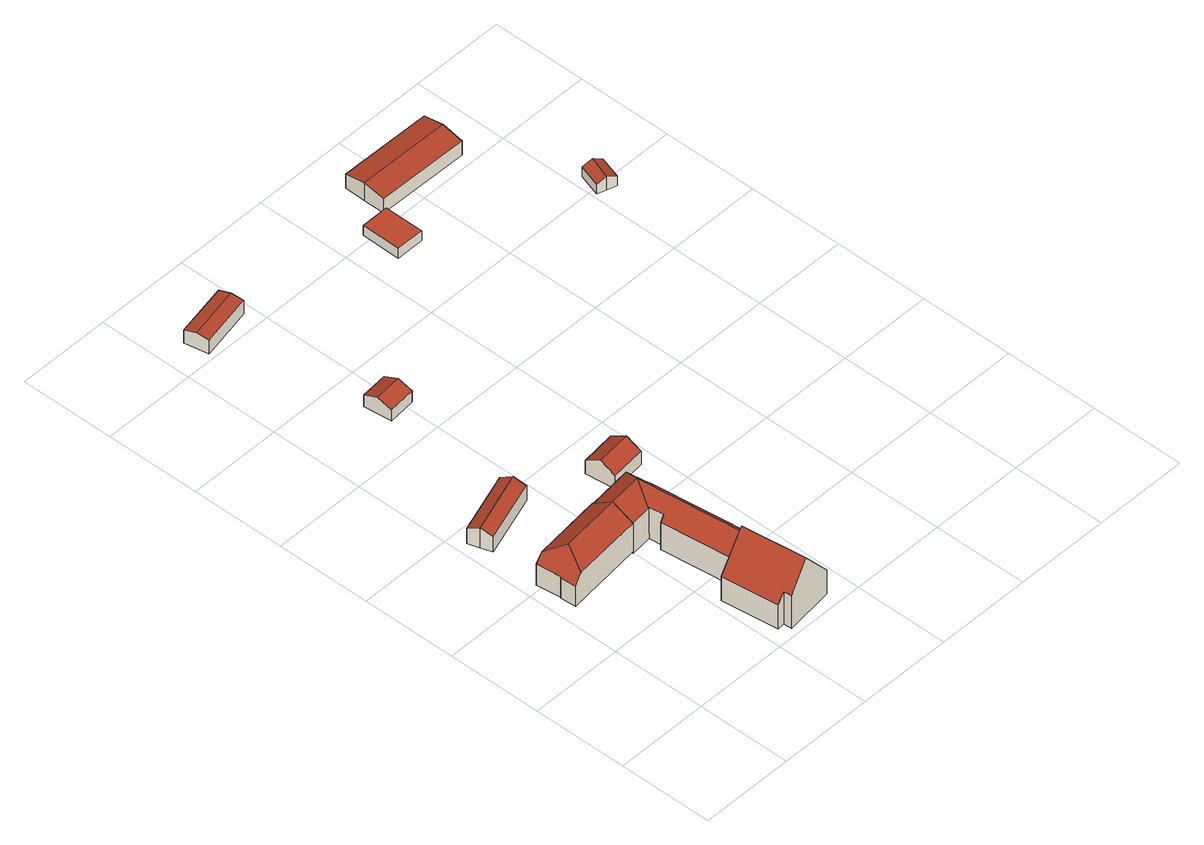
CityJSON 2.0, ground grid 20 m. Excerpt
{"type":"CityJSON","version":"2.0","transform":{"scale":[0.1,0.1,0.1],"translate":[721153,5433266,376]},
"CityObjects":{
"building1":{"type":"Building","attributes":{"Gemeindeschluessel":"09375199","HoeheDach":"388.320","HoeheGrund":"378.800","Methode":"1000","NiedrigsteTraufeDesGebaeudes":"383.574","Geometrietyp2DReferenz":"3000","measuredHeight":9.52,"function":"31001_1000","roofType":"3300"},"address":[{"Country":"Germany","Locality":"Sinzing","ThoroughfareName":"Zur Marienhöhe 9c"}],"geometry":[{"type":"Solid","lod":"2","boundaries":[[[[0,1,2,3]],[[4,5,6,7,8]],[[9,10,2,1,5,4]],[[11,7,6,12]],[[8,7,11,13]],[[0,3,14,15,13,11,12]],[[10,14,3,2]],[[9,15,14,10]],[[5,1,0,12,6]],[[9,4,8,13,15]]]],"semantics":{"surfaces":[{"type":"WallSurface","Flaeche":"26.605","Z_MAX":"5.046","Z_MAX_ASL":"383.846","Z_MIN":"0.000","Z_MIN_ASL":"378.800"},{"type":"WallSurface","Flaeche":"70.168","Z_MAX":"9.520","Z_MAX_ASL":"388.320","Z_MIN":"0.000","Z_MIN_ASL":"378.800"},{"type":"GroundSurface","Flaeche":"142.585","Z_MAX":"0.000","Z_MAX_ASL":"378.800","Z_MIN":"0.000","Z_MIN_ASL":"378.800"},{"type":"RoofSurface","Dachneigung":"57.586","Dachorientierung":"355.670","Flaeche":"71.210","Z_MAX":"9.520","Z_MAX_ASL":"388.320","Z_MIN":"6.770","Z_MIN_ASL":"385.570"},{"type":"RoofSurface","Dachneigung":"57.586","Dachorientierung":"175.670","Flaeche":"71.363","Z_MAX":"9.520","Z_MAX_ASL":"388.320","Z_MIN":"6.782","Z_MIN_ASL":"385.582"},{"type":"RoofSurface","Dachneigung":"38.688","Dachorientierung":"265.957","Flaeche":"35.556","Z_MAX":"9.520","Z_MAX_ASL":"388.320","Z_MIN":"4.774","Z_MIN_ASL":"383.574"},{"type":"WallSurface","Flaeche":"0.985","Z_MAX":"5.046","Z_MAX_ASL":"383.846","Z_MIN":"0.000","Z_MIN_ASL":"378.800"},{"type":"WallSurface","Flaeche":"16.111","Z_MAX":"4.796","Z_MAX_ASL":"383.595","Z_MIN":"0.000","Z_MIN_ASL":"378.800"},{"type":"WallSurface","Flaeche":"110.222","Z_MAX":"6.794","Z_MAX_ASL":"385.594","Z_MIN":"0.000","Z_MIN_ASL":"378.800"},{"type":"WallSurface","Flaeche":"111.557","Z_MAX":"6.782","Z_MAX_ASL":"385.582","Z_MIN":"0.000","Z_MIN_ASL":"378.800"}],"values":[[0,1,2,3,4,5,6,7,8,9]]}}]},
"building2":{"type":"Building","attributes":{"Gemeindeschluessel":"09375199","HoeheDach":"383.906","HoeheGrund":"379.070","Methode":"1000","NiedrigsteTraufeDesGebaeudes":"382.731","Geometrietyp2DReferenz":"3000","measuredHeight":4.84,"function":"31001_2000","roofType":"3100","storeysAboveGround":1},"geometry":[{"type":"Solid","lod":"2","boundaries":[[[[16,17,18,19,20,21]],[[18,22,23,19]],[[16,24,25,17]],[[25,26,23,22]],[[17,25,22,18]],[[27,21,20,19,23,26]],[[24,27,26,25]],[[21,27,24,16]]]],"semantics":{"surfaces":[{"type":"GroundSurface","Flaeche":"70.936","Z_MAX":"0.000","Z_MAX_ASL":"379.070","Z_MIN":"0.000","Z_MIN_ASL":"379.070"},{"type":"WallSurface","Flaeche":"51.027","Z_MAX":"3.665","Z_MAX_ASL":"382.735","Z_MIN":"0.000","Z_MIN_ASL":"379.070"},{"type":"WallSurface","Flaeche":"10.837","Z_MAX":"4.836","Z_MAX_ASL":"383.906","Z_MIN":"0.000","Z_MIN_ASL":"379.070"},{"type":"RoofSurface","Dachneigung":"65.427","Dachorientierung":"341.637","Flaeche":"39.066","Z_MAX":"4.836","Z_MAX_ASL":"383.906","Z_MIN":"3.665","Z_MIN_ASL":"382.735"},{"type":"WallSurface","Flaeche":"10.886","Z_MAX":"4.836","Z_MAX_ASL":"383.906","Z_MIN":"0.000","Z_MIN_ASL":"379.070"},{"type":"WallSurface","Flaeche":"21.626","Z_MAX":"4.829","Z_MAX_ASL":"383.899","Z_MIN":"0.000","Z_MIN_ASL":"379.070"},{"type":"RoofSurface","Dachneigung":"65.391","Dachorientierung":"161.570","Flaeche":"38.945","Z_MAX":"4.836","Z_MAX_ASL":"383.906","Z_MIN":"3.661","Z_MIN_ASL":"382.731"},{"type":"WallSurface","Flaeche":"50.902","Z_MAX":"3.670","Z_MAX_ASL":"382.740","Z_MIN":"0.000","Z_MIN_ASL":"379.070"}],"values":[[0,1,2,3,4,5,6,7]]}}]},
"building3":{"type":"Building","attributes":{"Gemeindeschluessel":"09375199","HoeheDach":"391.388","HoeheGrund":"378.100","Methode":"1000","NiedrigsteTraufeDesGebaeudes":"383.929","Geometrietyp2DReferenz":"3000","measuredHeight":13.29,"function":"31001_1000","roofType":"3100"},"address":[{"Country":"Germany","Locality":"Sinzing","ThoroughfareName":"Zur Marienhöhe 8"}],"geometry":[{"type":"Solid","lod":"2","boundaries":[[[[28,29,30,31,32,33,34]],[[35,36,31,30,37]],[[37,30,29,38]],[[31,36,39,32]],[[40,41,35,37,38,42,43]],[[43,34,33,40]],[[41,39,36,35]],[[38,29,28,42]],[[40,33,32,39,41]],[[42,28,34,43]]]],"semantics":{"surfaces":[{"type":"RoofSurface","Dachneigung":"38.566","Dachorientierung":"264.926","Flaeche":"127.042","Z_MAX":"13.288","Z_MAX_ASL":"391.388","Z_MIN":"5.837","Z_MIN_ASL":"383.937"},{"type":"WallSurface","Flaeche":"103.590","Z_MAX":"13.288","Z_MAX_ASL":"391.388","Z_MIN":"0.000","Z_MIN_ASL":"378.100"},{"type":"WallSurface","Flaeche":"13.531","Z_MAX":"7.707","Z_MAX_ASL":"385.807","Z_MIN":"0.000","Z_MIN_ASL":"378.100"},{"type":"RoofSurface","Dachneigung":"38.566","Dachorientierung":"84.926","Flaeche":"131.054","Z_MAX":"13.288","Z_MAX_ASL":"391.388","Z_MIN":"5.829","Z_MIN_ASL":"383.929"},{"type":"GroundSurface","Flaeche":"160.900","Z_MAX":"0.000","Z_MAX_ASL":"378.100","Z_MIN":"0.000","Z_MIN_ASL":"378.100"},{"type":"WallSurface","Flaeche":"33.205","Z_MAX":"10.833","Z_MAX_ASL":"388.934","Z_MIN":"0.000","Z_MIN_ASL":"378.100"},{"type":"WallSurface","Flaeche":"80.241","Z_MAX":"5.847","Z_MAX_ASL":"383.947","Z_MIN":"0.000","Z_MIN_ASL":"378.100"},{"type":"WallSurface","Flaeche":"10.066","Z_MAX":"7.707","Z_MAX_ASL":"385.807","Z_MIN":"0.000","Z_MIN_ASL":"378.100"},{"type":"WallSurface","Flaeche":"80.358","Z_MAX":"13.288","Z_MAX_ASL":"391.388","Z_MIN":"0.000","Z_MIN_ASL":"378.100"},{"type":"WallSurface","Flaeche":"70.306","Z_MAX":"5.844","Z_MAX_ASL":"383.944","Z_MIN":"0.000","Z_MIN_ASL":"378.100"}],"values":[[0,1,2,3,4,5,6,7,8,9]]}}]},
"building4":{"type":"Building","attributes":{"Gemeindeschluessel":"09375199","HoeheDach":"388.320","HoeheGrund":"378.270","Methode":"2000","NiedrigsteTraufeDesGebaeudes":"383.535","Geometrietyp2DReferenz":"3000","measuredHeight":10.05,"function":"31001_1000","roofType":"3100"},"address":[{"Country":"Germany","Locality":"Sinzing","ThoroughfareName":"Zur Marienhöhe 9"}],"geometry":[{"type":"Solid","lod":"2","boundaries":[[[[44,45,46,47]],[[48,49,50,51]],[[50,49,52,53]],[[54,55,47,46,56,51,50,53,57,58]],[[59,60,58,57]],[[53,52,59,57]],[[61,44,47,55]],[[51,56,8,7,48]],[[8,56,46,45,62]],[[63,64,54,58,60]],[[8,62,65,7]],[[65,49,48,7]],[[54,64,61,55]],[[59,52,49,65,63,60]],[[63,65,62,45,44,61,64]]]],"semantics":{"surfaces":[{"type":"WallSurface","Flaeche":"23.990","Z_MAX":"7.546","Z_MAX_ASL":"385.816","Z_MIN":"0.000","Z_MIN_ASL":"378.270"},{"type":"WallSurface","Flaeche":"69.879","Z_MAX":"7.164","Z_MAX_ASL":"385.434","Z_MIN":"0.000","Z_MIN_ASL":"378.270"},{"type":"WallSurface","Flaeche":"27.059","Z_MAX":"7.139","Z_MAX_ASL":"385.409","Z_MIN":"0.000","Z_MIN_ASL":"378.270"},{"type":"GroundSurface","Flaeche":"238.104","Z_MAX":"0.000","Z_MAX_ASL":"378.270","Z_MIN":"0.000","Z_MIN_ASL":"378.270"},{"type":"WallSurface","Flaeche":"124.423","Z_MAX":"5.273","Z_MAX_ASL":"383.543","Z_MIN":"0.000","Z_MIN_ASL":"378.270"},{"type":"WallSurface","Flaeche":"10.557","Z_MAX":"7.130","Z_MAX_ASL":"385.400","Z_MIN":"0.000","Z_MIN_ASL":"378.270"},{"type":"WallSurface","Flaeche":"7.004","Z_MAX":"7.543","Z_MAX_ASL":"385.813","Z_MIN":"0.000","Z_MIN_ASL":"378.270"},{"type":"WallSurface","Flaeche":"74.388","Z_MAX":"10.050","Z_MAX_ASL":"388.320","Z_MIN":"0.000","Z_MIN_ASL":"378.270"},{"type":"WallSurface","Flaeche":"33.557","Z_MAX":"7.546","Z_MAX_ASL":"385.816","Z_MIN":"0.000","Z_MIN_ASL":"378.270"},{"type":"WallSurface","Flaeche":"62.723","Z_MAX":"10.050","Z_MAX_ASL":"388.320","Z_MIN":"0.000","Z_MIN_ASL":"378.270"},{"type":"RoofSurface","Dachneigung":"57.563","Dachorientierung":"175.815","Flaeche":"29.195","Z_MAX":"10.050","Z_MAX_ASL":"388.320","Z_MIN":"7.314","Z_MIN_ASL":"385.584"},{"type":"RoofSurface","Dachneigung":"56.070","Dachorientierung":"355.889","Flaeche":"43.534","Z_MAX":"10.050","Z_MAX_ASL":"388.320","Z_MIN":"7.163","Z_MIN_ASL":"385.433"},{"type":"WallSurface","Flaeche":"103.443","Z_MAX":"6.567","Z_MAX_ASL":"384.837","Z_MIN":"0.000","Z_MIN_ASL":"378.270"},{"type":"RoofSurface","Dachneigung":"42.444","Dachorientierung":"85.441","Flaeche":"159.852","Z_MAX":"10.050","Z_MAX_ASL":"388.320","Z_MIN":"5.265","Z_MIN_ASL":"383.535"},{"type":"RoofSurface","Dachneigung":"45.309","Dachorientierung":"265.438","Flaeche":"97.712","Z_MAX":"10.050","Z_MAX_ASL":"388.320","Z_MIN":"6.560","Z_MIN_ASL":"384.830"}],"values":[[0,1,2,3,4,5,6,7,8,9,10,11,12,13,14]]}}]},
"building5":{"type":"Building","attributes":{"Gemeindeschluessel":"09375199","HoeheDach":"382.378","HoeheGrund":"378.460","Methode":"1000","NiedrigsteTraufeDesGebaeudes":"381.150","Geometrietyp2DReferenz":"3000","measuredHeight":3.92,"function":"31001_2463","roofType":"3100","storeysAboveGround":1},"geometry":[{"type":"Solid","lod":"2","boundaries":[[[[66,67,68,69]],[[70,71,72,73]],[[69,68,74,75]],[[73,75,74,70]],[[70,74,68,67,71]],[[71,67,66,72]],[[72,66,69,75,73]]]],"semantics":{"surfaces":[{"type":"RoofSurface","Dachneigung":"67.992","Dachorientierung":"174.419","Flaeche":"19.065","Z_MAX":"3.918","Z_MAX_ASL":"382.378","Z_MIN":"2.700","Z_MIN_ASL":"381.160"},{"type":"GroundSurface","Flaeche":"35.253","Z_MAX":"0.000","Z_MAX_ASL":"378.460","Z_MIN":"0.000","Z_MIN_ASL":"378.460"},{"type":"RoofSurface","Dachneigung":"67.987","Dachorientierung":"354.410","Flaeche":"18.960","Z_MAX":"3.918","Z_MAX_ASL":"382.378","Z_MIN":"2.690","Z_MIN_ASL":"381.150"},{"type":"WallSurface","Flaeche":"15.725","Z_MAX":"2.711","Z_MAX_ASL":"381.171","Z_MIN":"0.000","Z_MIN_ASL":"378.460"},{"type":"WallSurface","Flaeche":"20.010","Z_MAX":"3.918","Z_MAX_ASL":"382.378","Z_MIN":"0.000","Z_MIN_ASL":"378.460"},{"type":"WallSurface","Flaeche":"15.876","Z_MAX":"2.700","Z_MAX_ASL":"381.160","Z_MIN":"0.000","Z_MIN_ASL":"378.460"},{"type":"WallSurface","Flaeche":"19.864","Z_MAX":"3.918","Z_MAX_ASL":"382.378","Z_MIN":"0.000","Z_MIN_ASL":"378.460"}],"values":[[0,1,2,3,4,5,6]]}}]},
"building6":{"type":"Building","attributes":{"Gemeindeschluessel":"09375199","HoeheDach":"383.500","HoeheGrund":"378.520","Methode":"1000","NiedrigsteTraufeDesGebaeudes":"381.616","Geometrietyp2DReferenz":"3000","measuredHeight":4.98,"function":"31001_2463","roofType":"3100"},"geometry":[{"type":"Solid","lod":"2","boundaries":[[[[76,77,78,79]],[[79,78,80,81,82]],[[82,81,83,84]],[[79,82,84,76]],[[83,81,80,85]],[[85,80,78,77]],[[84,83,85,77,76]]]],"semantics":{"surfaces":[{"type":"WallSurface","Flaeche":"23.369","Z_MAX":"3.099","Z_MAX_ASL":"381.619","Z_MIN":"0.000","Z_MIN_ASL":"378.520"},{"type":"WallSurface","Flaeche":"26.326","Z_MAX":"4.980","Z_MAX_ASL":"383.500","Z_MIN":"0.000","Z_MIN_ASL":"378.520"},{"type":"WallSurface","Flaeche":"23.337","Z_MAX":"3.102","Z_MAX_ASL":"381.622","Z_MIN":"0.000","Z_MIN_ASL":"378.520"},{"type":"GroundSurface","Flaeche":"49.083","Z_MAX":"0.000","Z_MAX_ASL":"378.520","Z_MIN":"0.000","Z_MIN_ASL":"378.520"},{"type":"RoofSurface","Dachneigung":"59.992","Dachorientierung":"173.547","Flaeche":"28.333","Z_MAX":"4.980","Z_MAX_ASL":"383.500","Z_MIN":"3.096","Z_MIN_ASL":"381.616"},{"type":"RoofSurface","Dachneigung":"59.988","Dachorientierung":"353.549","Flaeche":"28.349","Z_MAX":"4.980","Z_MAX_ASL":"383.500","Z_MIN":"3.099","Z_MIN_ASL":"381.619"},{"type":"WallSurface","Flaeche":"26.296","Z_MAX":"4.980","Z_MAX_ASL":"383.500","Z_MIN":"0.000","Z_MIN_ASL":"378.520"}],"values":[[0,1,2,3,4,5,6]]}}]},
"building7":{"type":"Building","attributes":{"Gemeindeschluessel":"09375199","HoeheDach":"381.133","HoeheGrund":"377.380","Methode":"2000","NiedrigsteTraufeDesGebaeudes":"380.603","Geometrietyp2DReferenz":"3000","measuredHeight":3.75,"function":"31001_2000","roofType":"3100","storeysAboveGround":1},"geometry":[{"type":"Solid","lod":"2","boundaries":[[[[86,87,88,89]],[[90,91,88,87,92]],[[93,86,89,94,95]],[[90,92,93,95]],[[92,87,86,93]],[[89,88,91,94]],[[95,94,91,90]]]],"semantics":{"surfaces":[{"type":"RoofSurface","Dachneigung":"78.305","Dachorientierung":"168.188","Flaeche":"30.183","Z_MAX":"3.753","Z_MAX_ASL":"381.133","Z_MIN":"3.224","Z_MIN_ASL":"380.604"},{"type":"WallSurface","Flaeche":"17.477","Z_MAX":"3.753","Z_MAX_ASL":"381.133","Z_MIN":"0.000","Z_MIN_ASL":"377.380"},{"type":"WallSurface","Flaeche":"17.841","Z_MAX":"3.753","Z_MAX_ASL":"381.133","Z_MIN":"0.000","Z_MIN_ASL":"377.380"},{"type":"GroundSurface","Flaeche":"58.427","Z_MAX":"0.000","Z_MAX_ASL":"377.380","Z_MIN":"0.000","Z_MIN_ASL":"377.380"},{"type":"WallSurface","Flaeche":"37.335","Z_MAX":"3.224","Z_MAX_ASL":"380.604","Z_MIN":"0.000","Z_MIN_ASL":"377.380"},{"type":"RoofSurface","Dachneigung":"78.295","Dachorientierung":"348.191","Flaeche":"29.483","Z_MAX":"3.753","Z_MAX_ASL":"381.133","Z_MIN":"3.223","Z_MIN_ASL":"380.603"},{"type":"WallSurface","Flaeche":"37.267","Z_MAX":"3.246","Z_MAX_ASL":"380.626","Z_MIN":"0.000","Z_MIN_ASL":"377.380"}],"values":[[0,1,2,3,4,5,6]]}}]},
"building8":{"type":"Building","attributes":{"Gemeindeschluessel":"09375199","HoeheDach":"379.649","HoeheGrund":"377.349","Methode":"1000","NiedrigsteTraufeDesGebaeudes":"379.649","Geometrietyp2DReferenz":"3000","measuredHeight":2.3,"function":"51009_1610","roofType":"1000"},"geometry":[{"type":"Solid","lod":"2","boundaries":[[[[96,97,98,99]],[[100,101,102,103]],[[99,103,102,96]],[[98,100,103,99]],[[97,101,100,98]],[[96,102,101,97]]]],"semantics":{"surfaces":[{"type":"GroundSurface","Flaeche":"49.813","Z_MAX":"0.000","Z_MAX_ASL":"377.349","Z_MIN":"0.000","Z_MIN_ASL":"377.349"},{"type":"RoofSurface","Dachneigung":"90.000","Dachorientierung":"-1.000","Flaeche":"49.813","Z_MAX":"2.300","Z_MAX_ASL":"379.649","Z_MIN":"2.300","Z_MIN_ASL":"379.649"},{"type":"WallSurface","Flaeche":"13.570","Z_MAX":"2.300","Z_MAX_ASL":"379.649","Z_MIN":"0.000","Z_MIN_ASL":"377.349"},{"type":"WallSurface","Flaeche":"19.160","Z_MAX":"2.300","Z_MAX_ASL":"379.649","Z_MIN":"0.000","Z_MIN_ASL":"377.349"},{"type":"WallSurface","Flaeche":"13.938","Z_MAX":"2.300","Z_MAX_ASL":"379.649","Z_MIN":"0.000","Z_MIN_ASL":"377.349"},{"type":"WallSurface","Flaeche":"19.159","Z_MAX":"2.300","Z_MAX_ASL":"379.649","Z_MIN":"0.000","Z_MIN_ASL":"377.349"}],"values":[[0,1,2,3,4,5]]}}]},
"building9":{"type":"Building","attributes":{"Gemeindeschluessel":"09375199","HoeheDach":"381.401","HoeheGrund":"377.198","Methode":"2000","NiedrigsteTraufeDesGebaeudes":"380.499","Geometrietyp2DReferenz":"3000","measuredHeight":4.2,"function":"31001_1000","roofType":"3100","storeysAboveGround":1},"address":[{"Country":"Germany","Locality":"Sinzing","ThoroughfareName":"Zur Marienhöhe 12"}],"geometry":[{"type":"Solid","lod":"2","boundaries":[[[[104,105,106,107,108,109]],[[110,111,112,113]],[[114,115,111,110]],[[105,104,115,114]],[[106,105,114,110,113,107]],[[109,108,112,111]],[[113,112,108,107]],[[104,109,111,115]]]],"semantics":{"surfaces":[{"type":"WallSurface","Flaeche":"33.829","Z_MAX":"4.202","Z_MAX_ASL":"381.401","Z_MIN":"0.002","Z_MIN_ASL":"377.200"},{"type":"WallSurface","Flaeche":"16.844","Z_MAX":"4.203","Z_MAX_ASL":"381.401","Z_MIN":"0.002","Z_MIN_ASL":"377.200"},{"type":"WallSurface","Flaeche":"16.918","Z_MAX":"4.203","Z_MAX_ASL":"381.401","Z_MIN":"0.002","Z_MIN_ASL":"377.200"},{"type":"WallSurface","Flaeche":"65.246","Z_MAX":"3.302","Z_MAX_ASL":"380.501","Z_MIN":"0.002","Z_MIN_ASL":"377.200"},{"type":"GroundSurface","Flaeche":"178.228","Z_MAX":"0.002","Z_MAX_ASL":"377.200","Z_MIN":"0.002","Z_MIN_ASL":"377.200"},{"type":"RoofSurface","Dachneigung":"78.679","Dachorientierung":"0.710","Flaeche":"90.793","Z_MAX":"4.203","Z_MAX_ASL":"381.401","Z_MIN":"3.301","Z_MIN_ASL":"380.499"},{"type":"WallSurface","Flaeche":"65.278","Z_MAX":"3.302","Z_MAX_ASL":"380.501","Z_MIN":"0.002","Z_MIN_ASL":"377.200"},{"type":"RoofSurface","Dachneigung":"78.703","Dachorientierung":"180.710","Flaeche":"90.964","Z_MAX":"4.203","Z_MAX_ASL":"381.401","Z_MIN":"3.301","Z_MIN_ASL":"380.499"}],"values":[[0,1,2,3,4,5,6,7]]}}]},
"building10":{"type":"Building","attributes":{"Gemeindeschluessel":"09375199","HoeheDach":"380.247","HoeheGrund":"376.947","Methode":"1000","NiedrigsteTraufeDesGebaeudes":"379.233","Geometrietyp2DReferenz":"3000","measuredHeight":3.3,"function":"31001_2000","roofType":"3100","storeysAboveGround":1},"geometry":[{"type":"Solid","lod":"2","boundaries":[[[[116,117,118,119]],[[119,120,121,116]],[[122,121,120,123]],[[124,122,123,125,126,127]],[[127,117,116,124]],[[125,119,118,126]],[[123,120,119,125]],[[124,116,121,122]],[[126,118,117,127]]]],"semantics":{"surfaces":[{"type":"RoofSurface","Dachneigung":"63.883","Dachorientierung":"107.784","Flaeche":"11.414","Z_MAX":"3.300","Z_MAX_ASL":"380.247","Z_MIN":"2.286","Z_MIN_ASL":"379.233"},{"type":"RoofSurface","Dachneigung":"63.690","Dachorientierung":"287.620","Flaeche":"11.292","Z_MAX":"3.300","Z_MAX_ASL":"380.247","Z_MIN":"2.300","Z_MIN_ASL":"379.247"},{"type":"WallSurface","Flaeche":"11.501","Z_MAX":"2.300","Z_MAX_ASL":"379.247","Z_MIN":"0.000","Z_MIN_ASL":"376.947"},{"type":"GroundSurface","Flaeche":"20.370","Z_MAX":"0.000","Z_MAX_ASL":"376.947","Z_MIN":"0.000","Z_MIN_ASL":"376.947"},{"type":"WallSurface","Flaeche":"5.778","Z_MAX":"3.300","Z_MAX_ASL":"380.247","Z_MIN":"0.000","Z_MIN_ASL":"376.947"},{"type":"WallSurface","Flaeche":"5.711","Z_MAX":"3.300","Z_MAX_ASL":"380.247","Z_MIN":"0.000","Z_MIN_ASL":"376.947"},{"type":"WallSurface","Flaeche":"5.703","Z_MAX":"3.300","Z_MAX_ASL":"380.247","Z_MIN":"0.000","Z_MIN_ASL":"376.947"},{"type":"WallSurface","Flaeche":"5.623","Z_MAX":"3.300","Z_MAX_ASL":"380.247","Z_MIN":"0.000","Z_MIN_ASL":"376.947"},{"type":"WallSurface","Flaeche":"11.393","Z_MAX":"2.300","Z_MAX_ASL":"379.247","Z_MIN":"0.000","Z_MIN_ASL":"376.947"}],"values":[[0,1,2,3,4,5,6,7,8]]}}]}
},
"vertices":[
[15,399,78],[15,399,28],[21,346,28],[21,346,78],[188,332,28],[178,417,28],[178,417,96],[183,375,123],[188,332,96],[22,313,28],[19,346,28],[55,360,123],[29,400,96],[38,315,96],[19,346,76],[22,313,76],
[22,506,31],[14,530,31],[6,554,31],[138,598,31],[146,574,31],[154,550,31],[6,554,67],[138,598,67],[22,506,67],[14,530,79],[146,574,79],[154,550,67],
[222,24,79],[237,25,98],[239,8,98],[283,14,154],[266,150,154],[246,148,129],[207,143,79],[342,21,21],[342,21,79],[239,8,21],[237,25,21],[325,158,79],[246,148,21],[325,158,21],[222,24,21],[207,143,21],
[238,306,98],[234,337,98],[234,337,23],[238,306,23],[178,417,94],[275,428,94],[275,428,23],[178,417,23],[280,390,94],[280,390,23],[246,148,23],[228,304,23],[188,332,23],[297,392,23],[325,158,23],[297,392,75],[325,158,75],[228,304,88],[232,337,96],[281,152,123],[246,148,88],[254,383,123],
[146,858,52],[204,864,52],[201,894,64],[143,888,64],[198,924,25],[204,864,25],[146,858,25],[140,918,25],[198,924,51],[140,918,52],
[276,525,25],[276,525,56],[351,534,56],[351,534,25],[355,501,75],[358,469,56],[358,469,25],[283,461,56],[283,461,25],[280,493,75],
[63,1209,46],[176,1232,46],[171,1257,51],[58,1234,51],[166,1281,14],[166,1281,46],[176,1232,14],[63,1209,14],[53,1259,46],[53,1259,14],
[518,1214,13],[518,1130,13],[458,1130,13],[459,1213,13],[458,1130,36],[518,1130,36],[518,1214,36],[459,1213,36],
[721,1223,45],[721,1223,12],[722,1268,12],[723,1313,12],[723,1313,45],[722,1268,54],[524,1270,12],[524,1270,54],[525,1315,45],[525,1315,12],[524,1225,12],[524,1225,45],
[828,983,42],[848,977,32],[863,1024,32],[844,1030,42],[824,1037,32],[809,989,32],[809,989,9],[824,1037,9],[828,983,9],[844,1030,9],[863,1024,9],[848,977,9]
]}
